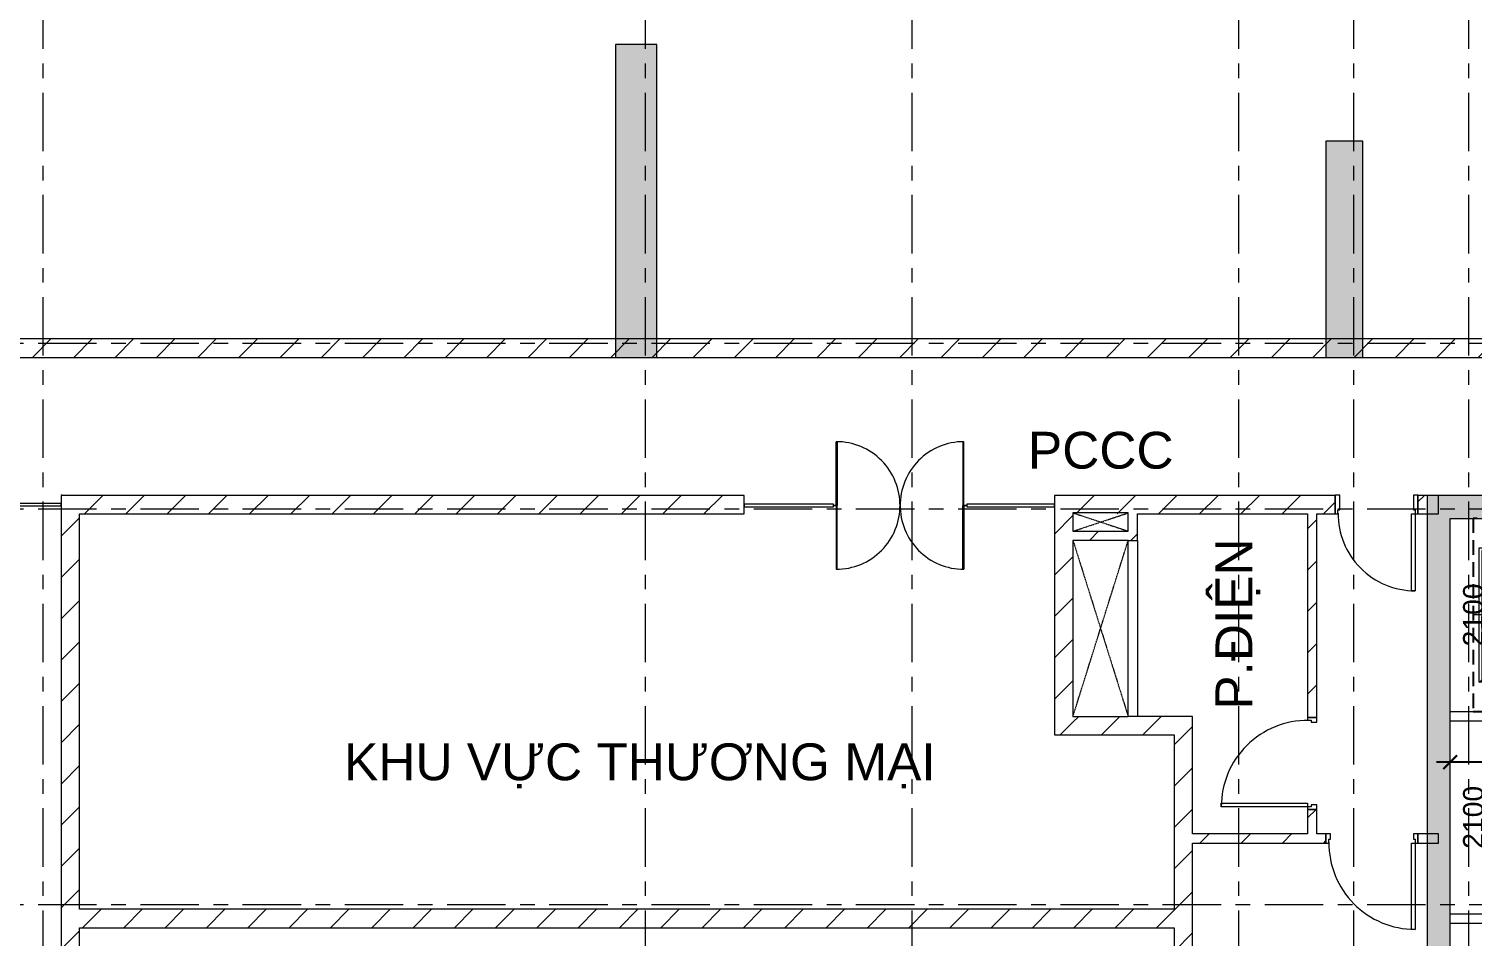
# Model space of a CAD drawing. Header units: millimetres. Extents: x -55734 to 162275, y -23881 to 125548.
# Drawn here: x 10300 to 26001, y 26498 to 36371 of the extents above; entities that cross this region are included whole.
import ezdxf

# ---------------------------------------------------------------- set-up
doc = ezdxf.new("R2010")
doc.units = ezdxf.units.MM
for name, pattern in [('CENTERX2', [4, 2.5, -0.5, 0.5, -0.5]), ('Dash', [6.35, 3.175, -3.175]), ('Grid Line', [22.225, 12.7, -3.175, 3.175, -3.175]), ('HIDDEN', [0.375, 0.25, -0.125]), ('HIDDEN2', [4.7625, 3.175, -1.5875])]:
    doc.linetypes.add(name, pattern=pattern)
for name, color, linetype, lineweight in [('@ color hatch', 7, 'Continuous', 13), ('A-DETL-GENF', 31, 'Continuous', 5), ('A-DETL-GENF-HDLN', 161, 'Dash', 5), ('CHU', 181, 'Continuous', 5), ('CUA', 31, 'Continuous', 9), ('HATCH-TUONG', 152, 'Continuous', 15), ('KINH', 152, 'Continuous', 5), ('NET CAT', 3, 'Continuous', 5), ('NET THAY 2', 55, 'Continuous', 5), ('NET-CAT', 3, 'Continuous', 15), ('NET-THAY', 2, 'Continuous', 9), ('THIET-BI-1', 26, 'Continuous', 5), ('TRUC', 225, 'Continuous', 5)]:
    doc.layers.add(name, color=color, linetype=linetype, lineweight=lineweight)
doc.styles.add('Arial_1', font='arial.ttf', dxfattribs={"height": 400})
doc.styles.add('hoistway plan', font='chhbg.shx', dxfattribs={"height": 45})
doc.styles.add('TA1', font='arial.ttf')
doc.dimstyles.new('D_100', dxfattribs={"dimtxt": 220, "dimasz": 150, "dimexe": 150, "dimexo": 150, "dimgap": 80, "dimtad": 1, "dimdec": 0, "dimzin": 9, "dimtxsty": 'TA1', "dimblk": 'ARCHTICK', "dimcen": 1, "dimdle": 150, "dimclrd": 256, "dimclre": 256, "dimclrt": 7, "dimadec": 0, "dimazin": 0, "dimtfac": 1, "dimtdec": 0, "dimtix": 1, "dimtmove": 1, "dimatfit": 3, "dimfxl": 1, "dimtolj": 1, "dimtzin": 0, "dimlwd": -1, "dimlwe": -1, "dimarcsym": 0})
doc.dimstyles.new('hoistway plan', dxfattribs={"dimtxt": 45, "dimasz": 17, "dimexe": 15, "dimexo": 20, "dimgap": 25, "dimtad": 1, "dimdec": 0, "dimzin": 0, "dimdsep": 46, "dimtxsty": 'hoistway plan', "dimblk": 'DOT', "dimcen": 50, "dimclrd": 8, "dimclre": 8, "dimclrt": 3, "dimadec": 0, "dimazin": 0, "dimtfac": 1, "dimtdec": 0, "dimtmove": 1, "dimatfit": 3, "dimfxl": 1, "dimtolj": 1, "dimtzin": 0, "dimarcsym": 0})
pattern_1 = [(45, (0, 0), (-224.5064, 224.5064), [])]
pattern_2 = [(45, (0, -10), (-224.5064, 224.5064), [])]

# ---------------------------------------------------------------- blocks, each defined once
blk = doc.blocks.new('_DOT')
at = {"color": 0, "linetype": 'ByBlock'}
blk.add_line((-0.5, 0), (-1, 0), dxfattribs=at)
at = {"color": 0, "linetype": 'ByBlock', "const_width": 0.5}
blk.add_lwpolyline([(-0.25, 0, 1), (0.25, 0, 1)], format="xyb", close=True, dxfattribs=at)
blk = doc.blocks.new('_ARCHTICK')
at = {"color": 0, "linetype": 'ByBlock', "const_width": 0.15}
blk.add_lwpolyline([(-0.5, -0.5), (0.5, 0.5)], dxfattribs=at)
blk = doc.blocks.new('*D135')
at = {"layer": 'Defpoints', "transparency": 16777216}
blk.add_line((28101, 28400), (25601, 28400), dxfattribs=at)
at = {"layer": 'Defpoints', "color": 0, "transparency": 16777216}
for p in [(25751, 28400), (25751, 28400), (27951, 28400)]:
    blk.add_point(p, dxfattribs=at)
at = {"layer": 'Defpoints', "transparency": 16777216, "xscale": 150, "yscale": 150, "zscale": 150}
for p, rotation in [((25751, 28400), 179.9999999999999), ((27951, 28400), 359.9999999999999)]:
    blk.add_blockref('_ARCHTICK', p, dxfattribs=dict(at, rotation=rotation))
at = {"layer": 'Defpoints', "color": 7, "transparency": 16777216, "insert": (26851, 28592), "char_height": 220, "attachment_point": 5, "style": 'TA1'}
blk.add_mtext('\\A1;2200', dxfattribs=at)
blk = doc.blocks.new('*D136')
at = {"layer": 'Defpoints', "transparency": 16777216}
blk.add_line((26194, 24400), (26194, 26800), dxfattribs=at)
at = {"layer": 'Defpoints', "color": 0, "transparency": 16777216}
for p in [(26194, 26650), (26194, 26650), (26194, 24550)]:
    blk.add_point(p, dxfattribs=at)
at = {"layer": 'Defpoints', "transparency": 16777216, "xscale": 150, "yscale": 150, "zscale": 150}
for p, rotation in [((26194, 26650), 89.9999999999999), ((26194, 24550), 269.9999999999999)]:
    blk.add_blockref('_ARCHTICK', p, dxfattribs=dict(at, rotation=rotation))
at = {"layer": 'Defpoints', "color": 7, "transparency": 16777216, "insert": (26002, 25600), "char_height": 220, "attachment_point": 5, "rotation": 90, "style": 'TA1'}
blk.add_mtext('\\A1;2100', dxfattribs=at)
blk = doc.blocks.new('*D137')
at = {"layer": 'Defpoints', "transparency": 16777216}
blk.add_line((26194, 26600), (26194, 29000), dxfattribs=at)
at = {"layer": 'Defpoints', "color": 0, "transparency": 16777216}
for p in [(26194, 28850), (26194, 28850), (26194, 26750)]:
    blk.add_point(p, dxfattribs=at)
at = {"layer": 'Defpoints', "transparency": 16777216, "xscale": 150, "yscale": 150, "zscale": 150}
for p, rotation in [((26194, 28850), 89.9999999999999), ((26194, 26750), 269.9999999999999)]:
    blk.add_blockref('_ARCHTICK', p, dxfattribs=dict(at, rotation=rotation))
at = {"layer": 'Defpoints', "color": 7, "transparency": 16777216, "insert": (26002, 27800), "char_height": 220, "attachment_point": 5, "rotation": 90, "style": 'TA1'}
blk.add_mtext('\\A1;2100', dxfattribs=at)
blk = doc.blocks.new('*D138')
at = {"layer": 'Defpoints', "transparency": 16777216}
blk.add_line((26194, 28800), (26194, 31200), dxfattribs=at)
at = {"layer": 'Defpoints', "color": 0, "transparency": 16777216}
for p in [(26194, 31050), (26194, 31050), (26194, 28950)]:
    blk.add_point(p, dxfattribs=at)
at = {"layer": 'Defpoints', "transparency": 16777216, "xscale": 150, "yscale": 150, "zscale": 150}
for p, rotation in [((26194, 31050), 89.9999999999999), ((26194, 28950), 269.9999999999999)]:
    blk.add_blockref('_ARCHTICK', p, dxfattribs=dict(at, rotation=rotation))
at = {"layer": 'Defpoints', "color": 7, "transparency": 16777216, "insert": (26002, 30000), "char_height": 220, "attachment_point": 5, "rotation": 90, "style": 'TA1'}
blk.add_mtext('\\A1;2100', dxfattribs=at)
blk = doc.blocks.new('A$C56D52FB6')
at = {"layer": '@ color hatch', "ltscale": 0.5}
h = blk.add_hatch(dxfattribs=at)
h.set_pattern_fill('CROSS', color=139, scale=300)
h.set_pattern_definition([(0, (590434.3, 100508.92), (75, 75), [37.5, -112.5]), (90, (590453.05, 100490.17), (-75, 75), [37.5, -112.5])])
edge = h.paths.add_edge_path()
edge.add_line((-57651, 21192), (-57665, 21192))
edge.add_line((-57665, 21192), (-54968, 11695))
edge.add_line((-54968, 11695), (-53917, 11695))
edge.add_arc((-50043, 14825), 4981, 218.9371, 284.8108)
edge.add_line((-48769, 10010), (-47561, 10326))
edge.add_arc((-49011, 17174), 7000, 188.0771, 281.9565, ccw=False)
edge.add_line((-55941, 16190), (-56328, 18915))
edge.add_arc((-59793, 18424), 3500, 8.0771, 52.2707)
edge = h.paths.add_edge_path()
edge.add_line((-59818, 21924), (-94124, 21685))
edge.add_arc((-94120, 21185), 500, 90.3989, 179.1705)
edge.add_line((-94620, 21192), (-57651, 21192))
edge.add_arc((-59793, 18424), 3500, 52.2707, 90.3989)
blk = doc.blocks.new('System Panel - Glazed-533907-MẶT BẰNG TẦNG 1')
at = {"layer": 'KINH', "lineweight": 9}
for p, q in [((1000, 12.7), (-1000, 12.7)), ((-1000, 12.7), (-1000, -12.7)), ((1000, -12.7), (1000, 12.7)), ((-1000, -12.7), (1000, -12.7))]:
    blk.add_line(p, q, dxfattribs=at)
blk = doc.blocks.new('System Panel - Glazed-531211-MẶT BẰNG TẦNG 1')
at = {"layer": 'KINH', "lineweight": 9}
for p, q in [((485, 13), (-485, 13)), ((-485, 13), (-485, -13)), ((485, -13), (485, 13)), ((-485, -13), (485, -13))]:
    blk.add_line(p, q, dxfattribs=at)
blk = doc.blocks.new('CUA KINH BAN LE SAN MO 2 HUONG - Type 1-378718-MẶT BẰNG TẦNG 1')
at = {"layer": 'CUA'}
for p, q in [((-694, 693.5), (-682, 693.5)), ((-694, 0), (-694, 693.5)), ((-682, 693.5), (-682, 0)), ((682, 693.5), (682, 0)), ((694, 693.5), (682, 693.5)), ((694, 0), (694, 693.5)), ((-682, 0), (-694, 0)), ((-694, 0), (-694, -693.5)), ((-682, 0), (-694, 0)), ((-682, -693.5), (-682, 0)), ((682, 0), (694, 0)), ((682, -693.5), (682, 0)), ((682, 0), (694, 0)), ((694, 0), (694, -693.5)), ((-694, -693.5), (-682, -693.5)), ((694, -693.5), (682, -693.5))]:
    blk.add_line(p, q, dxfattribs=at)
at = {"layer": 'CUA', "lineweight": 5}
for p, q in [((-695, 0.5), (-725, 0.5)), ((-695, -0.5), (-695, 0.5)), ((725, 0.5), (695, 0.5)), ((695, 0.5), (695, -0.5)), ((-725, -0.5), (-695, -0.5)), ((695, -0.5), (725, -0.5))]:
    blk.add_line(p, q, dxfattribs=at)
for centre, start, end in [((-694, 0), 359.5, 90), ((694, 0), 90, 180.5), ((-694, 0), 270, 0.5), ((694, 0), 179.5, 270)]:
    blk.add_arc(centre, 693.5, start, end, dxfattribs=at)
blk = doc.blocks.new('System Panel - Glazed-532155-MẶT BẰNG TẦNG 1')
at = {"layer": 'KINH', "lineweight": 9}
for p, q in [((477, 13), (-477, 13)), ((-477, 13), (-477, -13)), ((477, -13), (477, 13)), ((-477, -13), (477, -13))]:
    blk.add_line(p, q, dxfattribs=at)
blk = doc.blocks.new('CUA 1 CANH MO - 2 - Type 1-364430-MẶT BẰNG TẦNG 1')
at = {"layer": 'CUA'}
for p, q in [((-318, 940), (-278, 940)), ((-318, 102), (-318, 940)), ((-278, 940), (-278, 102)), ((-278, 102), (-318, 102))]:
    blk.add_line(p, q, dxfattribs=at)
at = {"layer": 'CUA', "lineweight": 5}
for p, q in [((-319, 102), (-349, 102)), ((-349, 102), (-349, -98)), ((-319, 61), (-319, 102)), ((-299, 61), (-319, 61)), ((-299, -98), (-299, 61)), ((521, 61), (501, 61)), ((501, 61), (501, -98)), ((551, 102), (521, 102)), ((521, 102), (521, 61)), ((551, -98), (551, 102)), ((-349, -98), (-299, -98)), ((501, -98), (551, -98))]:
    blk.add_line(p, q, dxfattribs=at)
blk.add_arc((-318, 102), 838, 359.5, 90, dxfattribs=at)
blk = doc.blocks.new('CUA 1 CANH MO - 2 - Type 1000-558457-MẶT BẰNG TẦNG 1')
at = {"layer": 'CUA'}
for p, q in [((-368, 990), (-328, 990)), ((-368, 52), (-368, 990)), ((-328, 990), (-328, 52)), ((-328, 52), (-368, 52))]:
    blk.add_line(p, q, dxfattribs=at)
at = {"layer": 'CUA', "lineweight": 5}
for p, q in [((-369, 52), (-399, 52)), ((-399, 52), (-399, -48)), ((-369, 11), (-369, 52)), ((-349, 11), (-369, 11)), ((-349, -48), (-349, 11)), ((571, 11), (551, 11)), ((551, 11), (551, -48)), ((601, 52), (571, 52)), ((571, 52), (571, 11)), ((601, -48), (601, 52)), ((-399, -48), (-349, -48)), ((551, -48), (601, -48))]:
    blk.add_line(p, q, dxfattribs=at)
blk.add_arc((-368, 52), 938, 359.5, 90, dxfattribs=at)
blk = doc.blocks.new('CUA 1 CANH MO - 2 - Type 1000-558396-MẶT BẰNG TẦNG 1')
at = {"layer": 'CUA'}
for p, q in [((-368, 990), (-328, 990)), ((-368, 52), (-368, 990)), ((-328, 990), (-328, 52)), ((-328, 52), (-368, 52))]:
    blk.add_line(p, q, dxfattribs=at)
at = {"layer": 'CUA', "lineweight": 5}
for p, q in [((-369, 52), (-399, 52)), ((-399, 52), (-399, -48)), ((-369, 11), (-369, 52)), ((-349, 11), (-369, 11)), ((-349, -48), (-349, 11)), ((571, 11), (551, 11)), ((551, 11), (551, -48)), ((601, 52), (571, 52)), ((571, 52), (571, 11)), ((601, -48), (601, 52)), ((-399, -48), (-349, -48)), ((551, -48), (601, -48))]:
    blk.add_line(p, q, dxfattribs=at)
blk.add_arc((-368, 52), 938, 359.5, 90, dxfattribs=at)
blk = doc.blocks.new('Family1 - Family1-778216-MẶT BẰNG TẦNG 1')
at = {"layer": 'A-DETL-GENF'}
for p, q in [((600, 1913), (0, 1913)), ((0, 1913), (0, 0)), ((600, 0), (600, 1913)), ((0, 0), (600, 0))]:
    blk.add_line(p, q, dxfattribs=at)
at = {"layer": 'A-DETL-GENF-HDLN'}
for p, q in [((0, 1913), (600, 1)), ((0, 0), (600, 1912))]:
    blk.add_line(p, q, dxfattribs=at)
blk = doc.blocks.new('Family1 - Family1-778213-MẶT BẰNG TẦNG 1')
at = {"layer": 'A-DETL-GENF'}
for p, q in [((600, 200), (0, 200)), ((0, 200), (0, 0)), ((600, 0), (600, 200)), ((0, 0), (600, 0))]:
    blk.add_line(p, q, dxfattribs=at)
at = {"layer": 'A-DETL-GENF-HDLN'}
for p, q in [((0, 200), (600, 1)), ((0, 0), (600, 199))]:
    blk.add_line(p, q, dxfattribs=at)
blk = doc.blocks.new('P13_13_900_CO_900_1600x1350_Rear_2050x1910')
h = blk.add_hatch()
h.set_pattern_fill('ANSI31', color=256, scale=50, angle=90, style=0)
h.set_pattern_definition([(225, (-738.679, 3896.771), (-4.419417, 4.419417), [])])
h.paths.add_polyline_path([(-947, 2019, 0.227735), (-946, 2018, -0.227735), (-945, 2016), (-945, 1990, -0.414214), (-947, 1988), (-953, 1988, -0.414214), (-955, 1990), (-955, 2016, -0.227735), (-954, 2018, 0.227735), (-954, 2019), (-954, 2041, 0.414214), (-956, 2043), (-986, 2043, -0.414214), (-988, 2045), (-988, 2050), (-913, 2050), (-913, 2045, -0.414214), (-915, 2043), (-945, 2043, 0.414214), (-947, 2041)])
h = blk.add_hatch()
h.set_pattern_fill('ANSI31', color=256, scale=50, angle=90, style=0)
h.set_pattern_definition([(315, (-3335.6985, 52.7706), (-4.419417, -4.419417), [])])
h.paths.add_polyline_path([(-1460, 6), (-1458, 6), (-1458, 34, -0.414214), (-1450, 42), (-1405, 42, 0.414214), (-1400, 47), (-1400, 53, 0.414214), (-1405, 58), (-1450, 58, -0.414214), (-1458, 66), (-1458, 93), (-1460, 93), (-1460, 65, 0.414214), (-1451, 56), (-1406, 56, -0.414214), (-1402, 52), (-1402, 48, -0.414214), (-1406, 44), (-1451, 44, 0.414214), (-1460, 35)])
h = blk.add_hatch()
h.set_pattern_fill('ANSI31', color=256, scale=50, angle=90, style=0)
h.set_pattern_definition([(225, (1435.637, 52.7706), (4.419417, -4.419417), [])])
h.paths.add_polyline_path([(-440, 6), (-442, 6), (-442, 34, 0.414214), (-450, 42), (-495, 42, -0.414214), (-500, 47), (-500, 53, -0.414214), (-495, 58), (-450, 58, 0.414214), (-442, 66), (-442, 93), (-440, 93), (-440, 65, -0.414214), (-449, 56), (-494, 56, 0.414214), (-498, 52), (-498, 48, 0.414214), (-494, 44), (-449, 44, -0.414214), (-440, 35)])
for p, q in [((-988, 2050), (-913, 2050)), ((-988, 2050), (-988, 2045)), ((-986, 2043), (-956, 2043)), ((-915, 2043), (-945, 2043)), ((-913, 2050), (-913, 2045)), ((-955, 2016), (-955, 1890)), ((-954, 2019), (-954, 2041)), ((-953, 1888), (-947, 1888)), ((-947, 2019), (-947, 2041)), ((-945, 2016), (-945, 1890)), ((-205, 1485), (-195, 1485)), ((-125, 1450), (-125, 550)), ((-65, 1450), (-65, 550)), ((-65, 1450), (-65, 550)), ((-35, 1450), (-35, 550)), ((50, 1550), (20, 1485)), ((20, 1450), (20, 550)), ((-85, 1000), (-120, 1000)), ((-85, 1000), (-120, 1000)), ((-205, 515), (-195, 515)), ((50, 450), (20, 515)), ((-1458, 93), (-1460, 93)), ((-1460, 93), (-1460, 65)), ((-1460, 6), (-1460, 35)), ((-1458, 6), (-1460, 6)), ((-1458, 66), (-1458, 93)), ((-1458, 6), (-1458, 34)), ((-1451, 56), (-1406, 56)), ((-1451, 44), (-1406, 44)), ((-1450, 58), (-1405, 58)), ((-1450, 42), (-1405, 42)), ((-1402, 48), (-1402, 52)), ((-1400, 47), (-1400, 53)), ((-500, 47), (-500, 53)), ((-498, 48), (-498, 52)), ((-450, 58), (-495, 58)), ((-450, 42), (-495, 42)), ((-449, 56), (-494, 56)), ((-449, 44), (-494, 44)), ((-442, 66), (-442, 93)), ((-442, 93), (-440, 93)), ((-442, 6), (-442, 34)), ((-442, 6), (-440, 6)), ((-440, 93), (-440, 65)), ((-440, 6), (-440, 35))]:
    blk.add_line(p, q)
at = {"linetype": 'CENTERX2', "ltscale": 100}
for p, q in [((-950, 2050), (-950, -50)), ((-1835, 269), (-65, 1731)), ((-65, 269), (-1835, 1731)), ((-125, 1000), (-1900, 1000)), ((-1512, 50), (-389, 50))]:
    blk.add_line(p, q, dxfattribs=at)
at = {"linetype": 'HIDDEN', "ltscale": 150}
for p, q in [((-125, 1731), (-125, 1485)), ((-125, 515), (-125, 269))]:
    blk.add_line(p, q, dxfattribs=at)
at = {"ltscale": 100}
for p, q in [((-520, 115), (-1380, -15)), ((-1380, 115), (-520, -15))]:
    blk.add_line(p, q, dxfattribs=at)
for points in [[(-65, 550), (-65, 160), (-125, 160), (-125, 269), (-1835, 269), (-1835, 1731), (-125, 1731), (-125, 1890), (-65, 1890), (-65, 1890)], [(-65, 1890), (-65, 1450)], [(20, 1473), (20, 1890), (-35, 1890), (-35, 1450)], [(-135, 1485), (-125, 1485), (-125, 1450), (-205, 1450), (-205, 1485), (-205, 1700), (-1805, 1700), (-1805, 300), (-205, 300), (-205, 515), (-205, 550), (-125, 550), (-125, 515), (-135, 515)], [(-120, 1000), (-85, 1000), (-85, 1485), (-120, 1485), (-120, 515), (-85, 515), (-85, 1000)], [(-20, 1000), (15, 1000), (15, 1485), (-20, 1485), (-20, 515), (15, 515), (15, 1000)], [(70, 1485), (70, 1450), (20, 1450), (20, 1485), (35, 1485), (35, 1480), (25, 1480), (25, 1455), (65, 1455), (65, 1480), (55, 1480), (55, 1485), (70, 1485)], [(-35, 550), (-35, 160), (20, 160), (20, 515)], [(70, 515), (70, 550), (20, 550), (20, 515), (35, 515), (35, 520), (25, 520), (25, 545), (65, 545), (65, 520), (55, 520), (55, 515), (70, 515)]]:
    blk.add_lwpolyline(points)
for points in [[(50, 1450), (50, 1500), (100, 1500), (100, 1450)], [(-205, 318), (-205, 498), (-207, 498), (-207, 318)], [(-165, 323), (-165, 493), (-205, 493), (-205, 323)], [(50, 500), (50, 550), (100, 550), (100, 500)], [(-520, 115), (-1380, 115), (-1380, -15), (-520, -15)]]:
    blk.add_lwpolyline(points, close=True)
for centre in [(-950, 1000), (-950, 50)]:
    blk.add_circle(centre, 23.8, dxfattribs=at)
for centre, radius, start, end in [((-986, 2045), 2, 180, 270), ((-956, 2041), 2, 0, 90), ((-945, 2041), 2, 90, 180), ((-915, 2045), 2, 270, 0), ((-953, 2016), 2, 128.6822, 180), ((-953, 1890), 2, 180, 270), ((-956, 2019), 2, 308.6822, 0), ((-945, 2019), 2, 180, 231.3178), ((-947, 1890), 2, 270, 0), ((-947, 2016), 2, 0, 51.3178), ((-1451, 65), 9, 180, 270), ((-1451, 35), 9, 90, 180), ((-1450, 66), 8, 180, 270), ((-1450, 34), 8, 90, 180), ((-1406, 52), 4, 0, 90), ((-1406, 48), 4, 270, 0), ((-1405, 53), 5, 0, 90), ((-1405, 47), 5, 270, 0), ((-495, 53), 5, 90, 180), ((-495, 47), 5, 180, 270), ((-494, 52), 4, 90, 180), ((-494, 48), 4, 180, 270), ((-450, 66), 8, 270, 0), ((-450, 34), 8, 0, 90), ((-449, 65), 9, 270, 0), ((-449, 35), 9, 0, 90)]:
    blk.add_arc(centre, radius, start, end)
at = {"layer": 'Defpoints', "linetype": 'HIDDEN2', "ltscale": 50}
blk.add_lwpolyline([(-1900, -50), (50, -50), (50, 2050), (-1900, 2050)], close=True, dxfattribs=at)
at = {"layer": 'Defpoints'}
blk.add_text('900_2_CO_900_1600x1400x2100_Rear_2100x19500', height=20, dxfattribs=at).set_placement((-1750, 350))
for points in [[(-102, 1290), (-102, 1091)], [(-2, 1290), (-2, 1091)], [(-102, 710), (-102, 909)], [(-2, 710), (-2, 909)]]:
    blk.add_leader(points, dimstyle='hoistway plan', override={"dimasz": 40, "dimtad": 0, "dimclrd": 256})
blk = doc.blocks.new('A$C18732D84')
at = {"layer": 'NET-CAT'}
h = blk.add_hatch(color=256, dxfattribs=at)
h.dxf.hatch_style = 1
h.paths.add_polyline_path([(5450, 10650), (5200, 10650), (5200, 9650), (5450, 9650)], flags=17)
h.paths.add_polyline_path([(5450, 12850), (5200, 12850), (5200, 11850), (5450, 11850)], flags=17)
h.paths.add_polyline_path([(5450, 8450), (5200, 8450), (5200, 7450), (5450, 7450)], flags=17)
h.paths.add_polyline_path([(5450, 6250), (5200, 6250), (5200, 5800), (3000, 5800), (3000, 14500), (5200, 14500), (5200, 14050), (5450, 14050), (5450, 14750), (2750, 14750), (2750, 7850), (2350, 7850), (2350, 7600), (2750, 7600), (2750, 5800), (950, 5800), (950, 7600), (1350, 7600), (1350, 7850), (700, 7850), (700, 5800), (0, 5800), (0, 0), (4150, 0), (4150, 250), (250, 250), (250, 2750), (5450, 2750), (5450, 3000), (3200, 3000), (3200, 3875), (2950, 3875), (2950, 3000), (250, 3000), (250, 5550), (2950, 5550), (2950, 5075), (3200, 5075), (3200, 5550), (5450, 5550)])
at = {"layer": 'NET THAY 2'}
for p, q in [((3000, 12400), (5200, 12400)), ((3000, 12300), (5200, 12300)), ((3000, 10200), (5200, 10200)), ((3000, 10100), (5200, 10100))]:
    blk.add_line(p, q, dxfattribs=at)
at = {"layer": 'NET-CAT'}
for points in [[(3000, 5800), (3000, 14500), (5200, 14500)], [(5450, 14750), (2750, 14750), (2750, 7850)]]:
    blk.add_lwpolyline(points, dxfattribs=at)
at = {"layer": 'THIET-BI-1'}
blk.add_blockref('P13_13_900_CO_900_1600x1350_Rear_2050x1910', (5150, 12450), dxfattribs=at)
at = {"layer": 'Defpoints'}
for base, p1, p2, picture, middle in [((3443.3, 14500), (3443.3, 12400), (3443.3, 14500), '*D138', (3251, 13450)), ((3443.3, 12300), (3443.3, 10200), (3443.3, 12300), '*D137', (3251, 11250)), ((3443.3, 10100), (3443.3, 8000), (3443.3, 10100), '*D136', (3251, 9050))]:
    dim = blk.add_linear_dim(base=base, p1=p1, p2=p2, angle=90, dimstyle='D_100', dxfattribs=at)
    dim.commit()
    dim.dimension.update_dxf_attribs({"geometry": picture, "text_midpoint": middle, "insert": (-22750.5, -16549.9)})
dim = blk.add_linear_dim(base=(3000, 11850), p1=(5200, 11850), p2=(3000, 11850), dimstyle='D_100', dxfattribs=at)
dim.commit()
dim.dimension.update_dxf_attribs({"geometry": '*D135', "text_midpoint": (4100, 12042.3), "insert": (-22750.5, -16549.9)})
blk = doc.blocks.new('ALC1807-ASCENT PLAZA-KET CAU 1_rvt-1-MẶT BẰNG TẦNG 1')
at = {"layer": 'NET CAT'}
for points in [[(17126, 32800), (17126, 36200), (16676, 36200), (16676, 32800)], [(24801, 32800), (24801, 35150), (24401, 35150), (24401, 32800)]]:
    blk.add_hatch(color=7, dxfattribs=at).paths.add_polyline_path(points, flags=0)
at = {"layer": 'NET CAT', "color": 90, "lineweight": 13}
for p, q in [((17126, 36200), (16676, 36200)), ((16676, 36200), (16676, 32800)), ((17126, 32800), (17126, 36200)), ((24801, 35150), (24401, 35150)), ((24401, 35150), (24401, 32800)), ((24801, 32800), (24801, 35150)), ((16676, 32800), (17126, 32800)), ((24401, 32800), (24801, 32800))]:
    blk.add_line(p, q, dxfattribs=at)
blk.add_blockref('A$C18732D84', (22751, 16550))

msp = doc.modelspace()

# ---------------------------------------------------------------- hatches: boundary and pattern name
at = {"layer": 'HATCH-TUONG', "lineweight": 5}
h = msp.add_hatch(dxfattribs=at)
h.set_pattern_fill('FP_3', color=256, style=0, pattern_type=2)
h.set_pattern_definition([(45, (0, 10), (-224.5064, 224.5064), [])])
h.paths.add_polyline_path([(6950.5, 32999.9), (6950.5, 32799.9), (31190.5, 32799.9), (31390.5, 32799.9), (31390.5, 32999.9)])
h.paths.add_polyline_path([(5950.5, 32799.9), (5950.5, 32999.9), (5800.5, 32999.9), (5800.5, 32799.9)])
h = msp.add_hatch(dxfattribs=at)
h.set_pattern_fill('FP_3', color=256, style=0, pattern_type=2)
h.set_pattern_definition(pattern_1)
h.paths.add_polyline_path([(10650.5, 17849.9), (10850.5, 17849.9), (10850.5, 31309.9), (10650.5, 31309.9), (10650.5, 18049.9)], flags=0)
h = msp.add_hatch(dxfattribs=at)
h.set_pattern_fill('FP_3', color=256, style=0, pattern_type=2)
h.set_pattern_definition(pattern_2)
h.paths.add_polyline_path([(18075.7, 31099.9), (18075.7, 31299.9), (10850.5, 31299.9), (10850.5, 31099.9), (11179.6, 31099.9)], flags=0)
h = msp.add_hatch(dxfattribs=at)
h.set_pattern_fill('FP_3', color=256, style=0, pattern_type=2)
h.set_pattern_definition(pattern_2)
h.paths.add_polyline_path([(25445.2, 31099.9), (25625.5, 31099.9), (25625.5, 31299.9), (25400.5, 31299.9), (25400.5, 31099.9)], flags=0)
h.paths.add_polyline_path([(22350.5, 31099.9), (24500.5, 31099.9), (24500.5, 31299.9), (21450.5, 31299.9), (21450.5, 31099.9), (22250.5, 31099.9)], flags=0)
h = msp.add_hatch(dxfattribs=at)
h.set_pattern_fill('FP_3', color=256, style=0, pattern_type=2)
h.set_pattern_definition(pattern_1)
h.paths.add_polyline_path([(21650.5, 28696.8), (21650.5, 31109.9), (21450.5, 31109.9), (21450.5, 28696.8)], flags=0)
h = msp.add_hatch(dxfattribs=at)
h.set_pattern_fill('FP_3', color=256, style=0, pattern_type=2)
h.set_pattern_definition(pattern_1)
h.paths.add_polyline_path([(22350.5, 30809.9), (22350.5, 31109.9), (22250.5, 31109.9), (22250.5, 30809.9)], flags=0)
h = msp.add_hatch(dxfattribs=at)
h.set_pattern_fill('FP_3', color=256, style=0, pattern_type=2)
h.set_pattern_definition(pattern_1)
h.paths.add_polyline_path([(24200.5, 27619.9), (24300.5, 27619.9), (24300.5, 27884.9), (24200.5, 27884.9)], flags=0)
h.paths.add_polyline_path([(24300.5, 28884.9), (24300.5, 31109.9), (24200.5, 31109.9), (24200.5, 28884.9)], flags=0)
h = msp.add_hatch(dxfattribs=at)
h.set_pattern_fill('FP_3', color=256, style=0, pattern_type=2)
h.set_pattern_definition(pattern_1)
h.paths.add_polyline_path([(22250.5, 30809.9), (22250.5, 30909.9), (21650.5, 30909.9), (21650.5, 30809.9)], flags=0)
h = msp.add_hatch(dxfattribs=at)
h.set_pattern_fill('FP_3', color=256, style=0, pattern_type=2)
h.set_pattern_definition(pattern_1)
h.paths.add_polyline_path([(22750.5, 28696.8), (22750.5, 28896.8), (21650.5, 28896.8), (21650.5, 28696.8), (22592.1, 28696.8)], flags=0)
h = msp.add_hatch(dxfattribs=at)
h.set_pattern_fill('FP_3', color=256, style=0, pattern_type=2)
h.set_pattern_definition(pattern_1)
h.paths.add_polyline_path([(22750.5, 22449.9), (22950.5, 22449.9), (22950.5, 28896.8), (22750.5, 28896.8), (22750.5, 23187.2)], flags=0)
h = msp.add_hatch(dxfattribs=at)
h.set_pattern_fill('FP_3', color=256, style=0, pattern_type=2)
h.set_pattern_definition(pattern_1)
h.paths.add_polyline_path([(25400.5, 27519.9), (25625.5, 27519.9), (25625.5, 27619.9), (25400.5, 27619.9)], flags=0)
h.paths.add_polyline_path([(24400.5, 27519.9), (24400.5, 27619.9), (22950.5, 27619.9), (22950.5, 27519.9)], flags=0)
h = msp.add_hatch(dxfattribs=at)
h.set_pattern_fill('FP_3', color=256, style=0, pattern_type=2)
h.set_pattern_definition(pattern_1)
h.paths.add_polyline_path([(22750.5, 26599.9), (22750.5, 26799.9), (10850.5, 26799.9), (10850.5, 26599.9), (22592.1, 26599.9)], flags=0)

# ---------------------------------------------------------------- linework, layer by layer
at = {"layer": 'NET-CAT'}
for p, q in [((31390.5, 32999.9), (7200.5, 32999.9)), ((6950.5, 32799.9), (31190.5, 32799.9)), ((10850.5, 31299.9), (10650.5, 31299.9)), ((10650.5, 31299.9), (10650.5, 18049.9)), ((18075.7, 31299.9), (10850.5, 31299.9)), ((18075.7, 31099.9), (18075.7, 31299.9)), ((24500.5, 31299.9), (21450.5, 31299.9)), ((21450.5, 31299.9), (21450.5, 31099.9)), ((24500.5, 31099.9), (24500.5, 31299.9)), ((25625.5, 31299.9), (25400.5, 31299.9)), ((25400.5, 31299.9), (25400.5, 31099.9)), ((25625.5, 31099.9), (25625.5, 31299.9)), ((10850.5, 26799.9), (10850.5, 31099.9)), ((10850.5, 31099.9), (18075.7, 31099.9)), ((21450.5, 31099.9), (21450.5, 28696.8)), ((22350.5, 31099.9), (24200.5, 31099.9)), ((22350.5, 30809.9), (22350.5, 31099.9)), ((24200.5, 31099.9), (24200.5, 28884.9)), ((24300.5, 31099.9), (24500.5, 31099.9)), ((24300.5, 28884.9), (24300.5, 31099.9)), ((25400.5, 31099.9), (25625.5, 31099.9)), ((22250.5, 30809.9), (22350.5, 30809.9)), ((22750.5, 28896.8), (22250.5, 28896.8)), ((22950.5, 28896.8), (22750.5, 28896.8)), ((22950.5, 27619.9), (22950.5, 28896.8)), ((24200.5, 28884.9), (24300.5, 28884.9)), ((21450.5, 28696.8), (21650.5, 28696.8)), ((21650.5, 28696.8), (22750.5, 28696.8)), ((22750.5, 28696.8), (22750.5, 26799.9)), ((24200.5, 27884.9), (24200.5, 27619.9)), ((24300.5, 27884.9), (24200.5, 27884.9)), ((24300.5, 27619.9), (24300.5, 27884.9)), ((24200.5, 27619.9), (22950.5, 27619.9)), ((22950.5, 22349.9), (22950.5, 27519.9)), ((22950.5, 27519.9), (24400.5, 27519.9)), ((24400.5, 27619.9), (24300.5, 27619.9)), ((24400.5, 27519.9), (24400.5, 27619.9)), ((25625.5, 27619.9), (25400.5, 27619.9)), ((25400.5, 27619.9), (25400.5, 27519.9)), ((25400.5, 27519.9), (25625.5, 27519.9)), ((25625.5, 27519.9), (25625.5, 27619.9)), ((22750.5, 26799.9), (10850.5, 26799.9)), ((10850.5, 17849.9), (10850.5, 26599.9)), ((10850.5, 26599.9), (22750.5, 26599.9)), ((22750.5, 26599.9), (22750.5, 22349.9))]:
    msp.add_line(p, q, dxfattribs=at)
at = {"layer": 'NET-THAY'}
msp.add_line((22350.5, 30809.9), (22350.5, 28896.8), dxfattribs=at)
at = {"layer": 'TRUC', "linetype": 'Grid Line', "ltscale": 50}
for p, q in [((10450.5, 50122.6), (10450.5, -7437.9)), ((17000.5, 50122.6), (17000.5, -7437.9)), ((19900.5, 50122.6), (19900.5, -7437.9)), ((23450.5, 50122.6), (23450.5, -7437.9)), ((24700.5, 50122.6), (24700.5, -10105.5)), ((25950.5, 50122.6), (25950.5, -7437.9)), ((48819.1, 32949.9), (-17790.4, 32949.9)), ((48819.1, 31149.9), (-20105, 31149.9)), ((48819.1, 26849.9), (-17790.4, 26849.9))]:
    msp.add_line(p, q, dxfattribs=at)

# ---------------------------------------------------------------- block references
at = {"lineweight": 5}
msp.add_blockref('ALC1807-ASCENT PLAZA-KET CAU 1_rvt-1-MẶT BẰNG TẦNG 1', (0, 0), dxfattribs=at)
at = {"color": 50, "lineweight": 9}
for name, p in [('CUA KINH BAN LE SAN MO 2 HUONG - Type 1-378718-MẶT BẰNG TẦNG 1', (19770.8, 31189.9)), ('System Panel - Glazed-533907-MẶT BẰNG TẦNG 1', (9650.4, 31199.9)), ('System Panel - Glazed-531211-MẶT BẰNG TẦNG 1', (18560.8, 31189.9)), ('System Panel - Glazed-532155-MẶT BẰNG TẦNG 1', (20973.1, 31189.9))]:
    msp.add_blockref(name, p, dxfattribs=at)
for name, p, rotation in [('CUA 1 CANH MO - 2 - Type 1-364430-MẶT BẰNG TẦNG 1', (25052, 31202.2), 180), ('CUA 1 CANH MO - 2 - Type 1000-558457-MẶT BẰNG TẦNG 1', (24252.8, 28283.4), 90), ('CUA 1 CANH MO - 2 - Type 1000-558396-MẶT BẰNG TẦNG 1', (25002, 27572.2), 180)]:
    msp.add_blockref(name, p, dxfattribs=dict(at, rotation=rotation))
at = {"color": 250, "lineweight": 5}
for name, p in [('Family1 - Family1-778213-MẶT BẰNG TẦNG 1', (21650.5, 30909.9)), ('Family1 - Family1-778216-MẶT BẰNG TẦNG 1', (21650.5, 28896.8))]:
    msp.add_blockref(name, p, dxfattribs=at)
at = {"layer": 'NET-THAY'}
msp.add_blockref('A$C56D52FB6', (95969.7, 21408.2), dxfattribs=at)

# ---------------------------------------------------------------- texts
at = {"layer": 'CHU', "color": 7, "char_height": 400, "attachment_point": 1, "line_spacing_factor": 0.936439, "style": 'Arial_1'}
for s, insert, width in [('\\pt2540,5080,7620,10160,12700,15240,17780,20320,22860,25400,27940,30480,33020,35560,38100,40640,43180,45720,48260,50800,53340,55880,58420,60960,63500,66040,68580,71120,73660,76200,78740,81280;PCCC', (21160.9, 31990.6), 1644.28), ('\\pt2540,5080,7620,10160,12700,15240,17780,20320,22860,25400,27940,30480,33020,35560,38100,40640,43180,45720,48260,50800,53340,55880,58420,60960,63500,66040,68580,71120,73660,76200,78740,81280;KHU V{\\fArial|b0|i0|c163|p34;ỰC TH}ƯƠ{\\fArial|b0|i0|c238|p34;NG M\\fArial|b0|i0|c163|p34;ẠI}', (13726.6, 28603.2), 6627.62)]:
    msp.add_mtext(s, dxfattribs=dict(at, insert=insert, width=width))
at = {"layer": 'CHU', "color": 7, "insert": (23199.6, 28969.7), "char_height": 400, "width": 1937.18, "attachment_point": 1, "rotation": 90, "line_spacing_factor": 0.936439, "style": 'Arial_1'}
msp.add_mtext('\\pt2540,5080,7620,10160,12700,15240,17780,20320,22860,25400,27940,30480,33020,35560,38100,40640,43180,45720,48260,50800,53340,55880,58420,60960,63500,66040,68580,71120,73660,76200,78740,81280;P.{\\fArial|b0|i0|c238|p34;ĐI\\fArial|b0|i0|c163|p34;ỆN}', dxfattribs=at)

doc.saveas('drawing.dxf')
